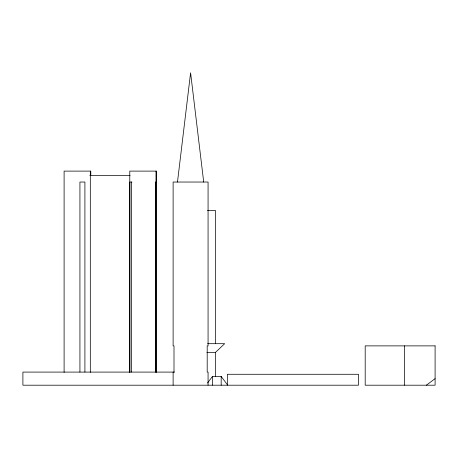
<?xml version="1.0" encoding="UTF-8"?>
<svg xmlns="http://www.w3.org/2000/svg" width="458" height="458" viewBox="0 0 458 458"><rect width="100%" height="100%" fill="white"/><g stroke="black" fill="none" stroke-linecap="round" stroke-linejoin="round"><path stroke-width="0.69" d="M177.486 182.032L190.597 72.799L203.701 182.032M207.526 383.014L212.443 376.459L221.18 376.459L227.323 384.651M206.947 352.431L215.426 352.431L224.683 343.689L207.651 343.689M426.364 385.201L435.1 378.646M89.797 175.477L130.095 175.477M131.967 182.032L129.854 182.032L129.854 372.091M207.474 210.428L215.426 210.428L215.426 343.689M174.578 372.091L22.9 372.091L22.9 385.201L358.488 385.201L358.488 374.278L227.363 374.278L227.363 385.201M404.517 345.876L404.517 385.201M221.18 376.459L221.18 385.201M215.426 352.431L215.426 376.648M212.443 376.459L212.443 385.201M208.069 385.201L208.069 372.091L207.193 372.091L207.193 345.876L208.069 345.876L208.069 182.032L173.118 182.032L173.118 345.876L174 345.876L174 372.091M173.118 372.091L173.118 385.201M156.47 372.354L156.47 171.109L129.78 171.109L129.78 372.354M155.995 171.109L155.995 182.032L155.354 182.032L155.354 372.091M155.926 182.032L155.926 372.091M131.538 182.032L131.538 372.091M90.787 175.391L90.787 171.109L64.103 171.109L64.103 372.354M90.318 171.109L90.318 372.354M84.913 372.091L84.913 182.032L79.932 182.032L79.932 372.091M435.1 345.876L365.192 345.876L365.192 385.201L435.1 385.201L435.1 345.876"/></g></svg>
